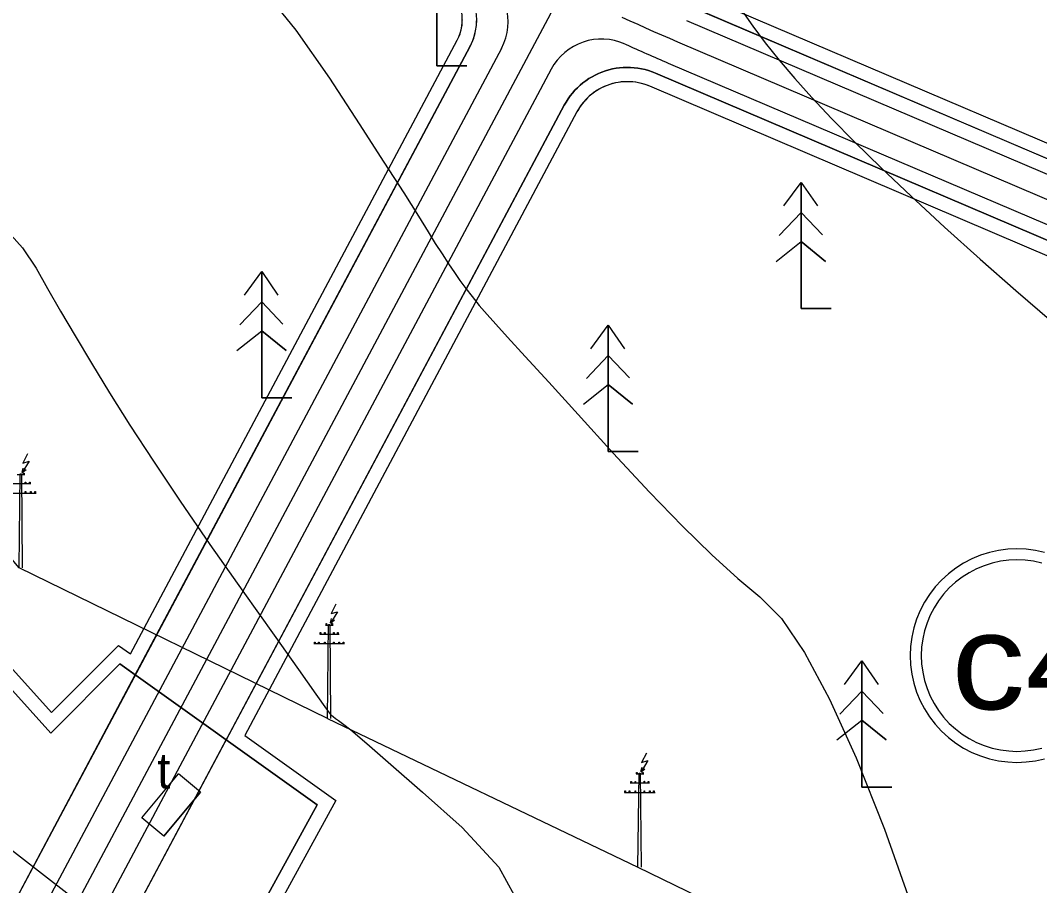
# Model space of a CAD drawing. Header units: metres. Extents: x 533049 to 537618, y 1849954 to 1852676.
# Drawn here: x 534696.7 to 534839.4, y 1851811.6 to 1851932.8 of the extents above; entities that cross this region are included whole.
import ezdxf

# ---------------------------------------------------------------- set-up
doc = ezdxf.new("R2010")
doc.units = ezdxf.units.M
doc.header["$LTSCALE"] = 2
for name, color, linetype, lineweight in [('11', 7, 'Continuous', 13), ('13', 7, 'Continuous', 13), ('20', 7, 'Continuous', 13), ('38', 7, 'Continuous', 13), ('52', 7, 'Continuous', 13), ('54', 7, 'Continuous', 13), ('55', 7, 'Continuous', 13), ('57', 7, 'Continuous', 13)]:
    doc.layers.add(name, color=color, linetype=linetype, lineweight=lineweight)

msp = doc.modelspace()

# ---------------------------------------------------------------- linework, layer by layer
at = {"linetype": 'Continuous', "lineweight": 13}
msp.add_lwpolyline([(534663.58, 1852131.84), (534571.52, 1852004.39), (534569.79, 1852002), (534585.19, 1851986.36), (534575.57, 1851975.13), (534599.1, 1851953.4), (534587.06, 1851941.36), (534618.6, 1851907.69), (534580.08, 1851872.11), (534598.55, 1851852.49), (534628.84, 1851881.17), (534650.59, 1851859.42), (534664.59, 1851873.42), (534701, 1851833), (534710.67, 1851842.67), (534738.28, 1851822.97), (534723.82, 1851796.6), (534746.73, 1851790.99), (534735.38, 1851758.28), (534762.52, 1851753.99), (534773.82, 1851796.15), (534825.47, 1851782.32), (534815.73, 1851745.98), (534862.36, 1851739.14)], dxfattribs=at)
msp.add_lwpolyline([(534735.38, 1851758.28), (534746.73, 1851790.99), (534723.82, 1851796.6), (534738.28, 1851822.97), (534710.67, 1851842.67), (534701, 1851833), (534664.59, 1851873.42), (534650.59, 1851859.42), (534628.84, 1851881.17), (534598.55, 1851852.49), (534613.07, 1851837.16), (534642.01, 1851806.61), (534670.06, 1851785.02), (534676.82, 1851780.99), (534706.02, 1851766.84)], close=True, dxfattribs=at)
at = {"layer": '11'}
for points in [[(534840.09, 1851858.28), (534838.82, 1851858.56), (534837.53, 1851858.73), (534836.22, 1851858.79), (534834.92, 1851858.73), (534833.63, 1851858.56), (534832.36, 1851858.28), (534831.11, 1851857.89), (534829.91, 1851857.39), (534828.75, 1851856.78), (534827.65, 1851856.08), (534826.62, 1851855.29), (534825.65, 1851854.41), (534824.77, 1851853.45), (534823.98, 1851852.41), (534823.28, 1851851.31), (534822.68, 1851850.16), (534822.18, 1851848.95), (534821.79, 1851847.71), (534821.5, 1851846.44), (534821.33, 1851845.14), (534821.28, 1851843.84), (534821.33, 1851842.54), (534821.5, 1851841.24), (534821.79, 1851839.97), (534822.18, 1851838.73), (534822.68, 1851837.52), (534823.28, 1851836.37), (534823.98, 1851835.27), (534824.77, 1851834.23), (534825.65, 1851833.27), (534826.62, 1851832.39), (534827.65, 1851831.59), (534828.75, 1851830.89), (534829.91, 1851830.29), (534831.11, 1851829.79), (534832.36, 1851829.4), (534833.63, 1851829.12), (534834.92, 1851828.95), (534836.22, 1851828.89), (534837.53, 1851828.95), (534838.82, 1851829.12), (534840.09, 1851829.4)], [(534839.69, 1851856.78), (534838.55, 1851857.04), (534837.39, 1851857.19), (534836.22, 1851857.24), (534835.06, 1851857.19), (534833.9, 1851857.04), (534832.76, 1851856.78), (534831.64, 1851856.43), (534830.56, 1851855.99), (534829.52, 1851855.45), (534828.54, 1851854.82), (534827.61, 1851854.11), (534826.75, 1851853.32), (534825.96, 1851852.45), (534825.25, 1851851.53), (534824.62, 1851850.54), (534824.08, 1851849.5), (534823.63, 1851848.42), (534823.28, 1851847.31), (534823.03, 1851846.17), (534822.87, 1851845.01), (534822.82, 1851843.84), (534822.87, 1851842.67), (534823.03, 1851841.51), (534823.28, 1851840.37), (534823.63, 1851839.26), (534824.08, 1851838.18), (534824.62, 1851837.14), (534825.25, 1851836.15), (534825.96, 1851835.23), (534826.75, 1851834.36), (534827.61, 1851833.57), (534828.54, 1851832.86), (534829.52, 1851832.23), (534830.56, 1851831.69), (534831.64, 1851831.25), (534832.76, 1851830.9), (534833.9, 1851830.64), (534835.06, 1851830.49), (534836.22, 1851830.44), (534837.39, 1851830.49), (534838.55, 1851830.64), (534839.69, 1851830.9)]]:
    msp.add_lwpolyline(points, dxfattribs=at)
at = {"layer": '13'}
for points in [[(534840.88, 1852069.34), (534783.84, 1851957.97), (534685.19, 1851772.78)], [(534780.93, 1851933.22), (534782.04, 1851932.71), (534783.14, 1851932.21), (534784.25, 1851931.72), (534785.36, 1851931.22), (534786.47, 1851930.74), (534787.58, 1851930.25), (534788.69, 1851929.78), (534865.98, 1851896.8)]]:
    msp.add_lwpolyline(points, dxfattribs=at)
at = {"layer": '20'}
for p, q in [((534739.71, 1851835.06), (534783.17, 1851814.23)), ((534713.75, 1851821.13), (534718.85, 1851827.3)), ((534721.93, 1851824.75), (534718.85, 1851827.3)), ((534721.93, 1851824.75), (534716.83, 1851818.58)), ((534716.83, 1851818.58), (534721.93, 1851824.75)), ((534716.83, 1851818.58), (534713.75, 1851821.13)), ((534783.17, 1851814.23), (534833.56, 1851789.8))]:
    msp.add_line(p, q, dxfattribs=at)
for points in [[(534741.15, 1852246.88), (534721.54, 1852216.28), (534663.58, 1852131.84), (534569.79, 1852002), (534585.19, 1851986.36), (534565.95, 1851963.9), (534673.07, 1851849.55), (534667.19, 1851843.13), (534692.3, 1851819.06), (534711, 1851804.62), (534723.82, 1851796.6), (534822.11, 1851772.54), (534865.39, 1851759.7), (534875.54, 1851777.35), (534912.93, 1851766.65), (534991.2, 1851758.3), (535028.59, 1851760.44), (535030.2, 1851744.39), (535045.15, 1851742.79), (535046.22, 1851760.44), (535104.99, 1851748.14), (535104.96, 1851747.93), (535141.4, 1851743.47)], [(534739.71, 1851835.06), (534696.56, 1851856.13), (534662.84, 1851896.23)]]:
    msp.add_lwpolyline(points, dxfattribs=at)
at = {"layer": '38'}
for points in [[(534868.78, 1851903.49), (534791.48, 1851936.47), (534791, 1851936.66), (534790.54, 1851936.89), (534790.1, 1851937.16), (534789.69, 1851937.46), (534789.3, 1851937.8), (534788.95, 1851938.17), (534788.62, 1851938.57), (534788.33, 1851938.99), (534788.08, 1851939.44), (534787.87, 1851939.91), (534787.7, 1851940.4), (534787.57, 1851940.89), (534787.49, 1851941.4), (534787.44, 1851941.91), (534787.44, 1851942.43), (534787.49, 1851942.94), (534787.58, 1851943.45), (534787.71, 1851943.94), (534787.88, 1851944.43), (534788.1, 1851944.89), (534842.41, 1852050.94)], [(534664.66, 1851876.32), (534701.08, 1851835.9), (534710.46, 1851845.28), (534712.13, 1851844.09), (534757.89, 1851930), (534758.12, 1851930.47), (534758.3, 1851930.96), (534758.44, 1851931.46), (534758.54, 1851931.97), (534758.59, 1851932.48), (534758.59, 1851933), (534758.56, 1851933.52), (534758.47, 1851934.04), (534758.35, 1851934.54), (534758.18, 1851935.03), (534757.96, 1851935.5), (534757.72, 1851935.94), (534757.44, 1851936.36), (534757.13, 1851936.76), (534756.78, 1851937.12), (534756.41, 1851937.46), (534756.01, 1851937.76), (534755.58, 1851938.03), (534602.46, 1852025.8)], [(534868.78, 1851903.49), (534791.48, 1851936.47)], [(534664.66, 1851876.32), (534701.08, 1851835.9), (534710.46, 1851845.28), (534712.13, 1851844.09), (534757.89, 1851930), (534757.98, 1851930.18), (534758.07, 1851930.35), (534758.14, 1851930.54), (534758.22, 1851930.72), (534758.28, 1851930.9), (534758.34, 1851931.09), (534758.4, 1851931.28), (534758.44, 1851931.47), (534758.48, 1851931.67), (534758.52, 1851931.86), (534758.55, 1851932.06), (534758.57, 1851932.25), (534758.59, 1851932.45), (534758.59, 1851932.65), (534758.6, 1851932.84)], [(534863.17, 1851890.11), (534784.83, 1851923.54), (534784.45, 1851923.69), (534784.06, 1851923.82), (534783.67, 1851923.93), (534783.27, 1851924.03), (534782.86, 1851924.1), (534782.46, 1851924.15), (534782.05, 1851924.17), (534781.64, 1851924.18), (534781.23, 1851924.17), (534780.82, 1851924.14), (534780.42, 1851924.08), (534780.01, 1851924.01), (534779.62, 1851923.91), (534779.22, 1851923.79), (534778.84, 1851923.66), (534778.46, 1851923.5), (534778.09, 1851923.33), (534777.73, 1851923.13), (534777.38, 1851922.92), (534777.04, 1851922.69), (534776.71, 1851922.44), (534776.4, 1851922.18), (534776.1, 1851921.9), (534775.81, 1851921.61), (534775.54, 1851921.3), (534775.29, 1851920.98), (534775.05, 1851920.65), (534774.83, 1851920.3), (534774.63, 1851919.94), (534728.14, 1851832.66), (534740.89, 1851823.57), (534726.83, 1851797.92)], [(534863.17, 1851890.11), (534784.83, 1851923.54), (534784.18, 1851923.79), (534783.5, 1851923.97), (534782.82, 1851924.1), (534782.12, 1851924.17), (534781.42, 1851924.18), (534780.73, 1851924.12), (534780.04, 1851924.01), (534779.36, 1851923.84), (534778.7, 1851923.6), (534778.07, 1851923.32), (534777.46, 1851922.97), (534776.88, 1851922.58), (534776.34, 1851922.13), (534775.85, 1851921.64), (534775.39, 1851921.11), (534774.98, 1851920.55), (534774.63, 1851919.94), (534728.14, 1851832.66), (534740.89, 1851823.57), (534726.83, 1851797.92)]]:
    msp.add_lwpolyline(points, dxfattribs=at)
at = {"layer": '52'}
for points in [[(534687.4, 1851793.41), (534712.82, 1851841.13), (534710.67, 1851842.67), (534701, 1851833), (534664.59, 1851873.42)], [(534703.87, 1851791.35), (534725.55, 1851832.05), (534738.28, 1851822.97), (534723.82, 1851796.6)]]:
    msp.add_lwpolyline(points, dxfattribs=at)
at = {"layer": '54'}
for p, q in [((534789.97, 1851932.76), (534867.23, 1851899.8)), ((534764.07, 1851928.84), (534692.19, 1851793.9)), ((534787.42, 1851926.79), (534864.72, 1851893.8)), ((534771.01, 1851925.92), (534697.84, 1851788.56))]:
    msp.add_line(p, q, dxfattribs=at)
for centre, radius, start, end in [((534757.01, 1851932.59), 8, 331.956, 60.1764), ((534778.08, 1851922.15), 8, 65.6457, 151.956), ((534906.43, 1852205.71), 303.25, 245.6457, 246.8932)]:
    msp.add_arc(centre, radius, start, end, dxfattribs=at)
at = {"layer": '55'}
for p, q in [((534790.3, 1851934.8), (534868.01, 1851901.64)), ((534759.66, 1851929.06), (534687.4, 1851793.41))]:
    msp.add_line(p, q, dxfattribs=at)
for points in [[(534868.01, 1851901.64), (534790.75, 1851934.6)], [(534664.59, 1851873.42), (534701, 1851833), (534710.67, 1851842.67), (534712.82, 1851841.13), (534759.66, 1851929.06), (534759.78, 1851929.29), (534759.89, 1851929.53), (534759.99, 1851929.77), (534760.09, 1851930.02), (534760.18, 1851930.27), (534760.26, 1851930.52), (534760.33, 1851930.77), (534760.39, 1851931.02), (534760.45, 1851931.28), (534760.49, 1851931.54), (534760.53, 1851931.8), (534760.56, 1851932.06), (534760.58, 1851932.32), (534760.59, 1851932.59), (534760.6, 1851932.85)], [(534703.87, 1851791.35), (534772.86, 1851920.88), (534773.12, 1851921.33), (534773.39, 1851921.76), (534773.69, 1851922.18), (534774.01, 1851922.58), (534774.34, 1851922.97), (534774.7, 1851923.33), (534775.07, 1851923.68), (534775.47, 1851924.01), (534775.88, 1851924.32), (534776.3, 1851924.61), (534776.74, 1851924.87), (534777.19, 1851925.11), (534777.65, 1851925.33), (534778.12, 1851925.53), (534778.61, 1851925.7), (534779.1, 1851925.84), (534779.6, 1851925.96), (534780.1, 1851926.06), (534780.61, 1851926.12), (534781.12, 1851926.17), (534781.63, 1851926.18), (534782.14, 1851926.17), (534782.65, 1851926.14), (534783.16, 1851926.07), (534783.66, 1851925.99), (534784.16, 1851925.87), (534784.65, 1851925.73), (534785.14, 1851925.57), (534785.62, 1851925.38), (534863.95, 1851891.96)], [(534863.95, 1851891.96), (534785.62, 1851925.38), (534785.14, 1851925.57), (534784.65, 1851925.73), (534784.16, 1851925.87), (534783.66, 1851925.99), (534783.16, 1851926.07), (534782.65, 1851926.14), (534782.14, 1851926.17), (534781.63, 1851926.18), (534781.12, 1851926.17), (534780.61, 1851926.12), (534780.1, 1851926.06), (534779.6, 1851925.96), (534779.1, 1851925.84), (534778.61, 1851925.7), (534778.12, 1851925.53), (534777.65, 1851925.33), (534777.19, 1851925.11), (534776.74, 1851924.87), (534776.3, 1851924.61), (534775.88, 1851924.32), (534775.47, 1851924.01), (534775.07, 1851923.68), (534774.7, 1851923.33), (534774.34, 1851922.97), (534774.01, 1851922.58), (534773.69, 1851922.18), (534773.39, 1851921.76), (534773.12, 1851921.33), (534772.86, 1851920.88), (534725.55, 1851832.05), (534738.28, 1851822.97), (534723.82, 1851796.6)], [(534687.4, 1851793.41), (534712.82, 1851841.13), (534710.67, 1851842.67), (534701, 1851833), (534664.59, 1851873.42)], [(534703.87, 1851791.35), (534725.55, 1851832.05), (534738.28, 1851822.97), (534723.82, 1851796.6)]]:
    msp.add_lwpolyline(points, dxfattribs=at)
msp.add_arc((534752.6, 1851932.82), 8, 331.956, 60.1764, dxfattribs=at)
at = {"layer": '57'}
for p, q in [((534755.01, 1851944.09), (534755.01, 1851926.42)), ((534755.01, 1851926.42), (534759.22, 1851926.42)), ((534806.01, 1851910.09), (534806.01, 1851892.42)), ((534802.95, 1851902.65), (534806.01, 1851905.85)), ((534808.99, 1851902.72), (534806.01, 1851905.85)), ((534802.53, 1851899.03), (534806.01, 1851901.81)), ((534809.42, 1851899.03), (534806.01, 1851901.81)), ((534730.51, 1851897.59), (534730.51, 1851879.92)), ((534727.45, 1851890.15), (534730.51, 1851893.35)), ((534733.49, 1851890.22), (534730.51, 1851893.35)), ((534806.01, 1851892.42), (534810.22, 1851892.42)), ((534727.03, 1851886.53), (534730.51, 1851889.31)), ((534733.92, 1851886.53), (534730.51, 1851889.31)), ((534779.01, 1851890.09), (534779.01, 1851872.42)), ((534775.95, 1851882.65), (534779.01, 1851885.85)), ((534781.99, 1851882.72), (534779.01, 1851885.85)), ((534775.53, 1851879.03), (534779.01, 1851881.81)), ((534782.42, 1851879.03), (534779.01, 1851881.81)), ((534730.51, 1851879.92), (534734.72, 1851879.92)), ((534779.01, 1851872.42), (534783.22, 1851872.42)), ((534696.28, 1851869.18), (534697.37, 1851869.18)), ((534696.98, 1851869.49), (534697.13, 1851870.1)), ((534695.47, 1851867.93), (534698.18, 1851867.93)), ((534694.66, 1851866.6), (534698.94, 1851866.6)), ((534740.13, 1851848.42), (534740.28, 1851849.03)), ((534739.44, 1851848.11), (534740.53, 1851848.11)), ((534738.63, 1851846.86), (534741.34, 1851846.86)), ((534737.81, 1851845.53), (534742.1, 1851845.53)), ((534814.51, 1851843.09), (534814.51, 1851825.42)), ((534811.45, 1851835.65), (534814.51, 1851838.85)), ((534817.49, 1851835.72), (534814.51, 1851838.85)), ((534739.71, 1851835.06), (534783.17, 1851814.23)), ((534811.03, 1851832.03), (534814.51, 1851834.81)), ((534817.92, 1851832.03), (534814.51, 1851834.81)), ((534783.59, 1851827.6), (534783.74, 1851828.21)), ((534713.75, 1851821.13), (534718.85, 1851827.3)), ((534721.93, 1851824.75), (534718.85, 1851827.3)), ((534782.9, 1851827.28), (534783.99, 1851827.28)), ((534721.93, 1851824.75), (534716.83, 1851818.58)), ((534716.83, 1851818.58), (534721.93, 1851824.75)), ((534781.28, 1851824.7), (534785.56, 1851824.7)), ((534782.09, 1851826.04), (534784.8, 1851826.04)), ((534814.51, 1851825.42), (534818.72, 1851825.42)), ((534716.83, 1851818.58), (534713.75, 1851821.13)), ((534783.17, 1851814.23), (534833.56, 1851789.8))]:
    msp.add_line(p, q, dxfattribs=at)
for points in [[(534741.15, 1852246.88), (534721.54, 1852216.28), (534663.58, 1852131.84), (534569.79, 1852002), (534585.19, 1851986.36), (534565.95, 1851963.9), (534673.07, 1851849.55), (534667.19, 1851843.13), (534692.3, 1851819.06), (534711, 1851804.62), (534723.82, 1851796.6), (534822.11, 1851772.54), (534865.39, 1851759.7), (534875.54, 1851777.35), (534912.93, 1851766.65), (534991.2, 1851758.3), (535028.59, 1851760.44), (535030.2, 1851744.39), (535045.15, 1851742.79), (535046.22, 1851760.44), (535104.99, 1851748.14), (535104.96, 1851747.93), (535141.4, 1851743.47)], [(534759.22, 1851926.42), (534755.01, 1851926.42), (534755.01, 1851944.09)], [(534730.27, 1851937.64), (534735.3, 1851931.4), (534739.98, 1851924.69), (534744.14, 1851918.28), (534747.61, 1851912.92), (534750.38, 1851908.62), (534752.45, 1851905.37), (534753.82, 1851903.17), (534754.81, 1851901.55), (534755.76, 1851900.06), (534756.64, 1851898.7), (534757.48, 1851897.45), (534758.26, 1851896.33), (534759.06, 1851895.24), (534759.96, 1851894.09), (534760.96, 1851892.87), (534762.06, 1851891.59), (534763.26, 1851890.25), (534764.92, 1851888.43), (534767.4, 1851885.72), (534770.69, 1851882.11), (534774.8, 1851877.6), (534779.72, 1851872.2), (534784.81, 1851866.72), (534789.4, 1851861.97), (534793.51, 1851857.95), (534797.13, 1851854.65), (534800.25, 1851852.09), (534803.26, 1851849.04), (534806.5, 1851844.26), (534809.99, 1851837.75), (534813.72, 1851829.52), (534817.69, 1851819.57), (534821.24, 1851809.53)], [(534797.72, 1851934.13), (534799.24, 1851931.95), (534800.98, 1851929.64), (534802.94, 1851927.2), (534805.12, 1851924.64), (534807.51, 1851921.95), (534810.26, 1851919.02), (534813.49, 1851915.75), (534817.21, 1851912.12), (534821.41, 1851908.14), (534826.1, 1851903.81), (534831.05, 1851899.34), (534836.05, 1851894.94), (534841.09, 1851890.61)], [(534803.59, 1851906.8), (534806.01, 1851910.09), (534808.28, 1851906.8)], [(534803.59, 1851906.8), (534806.01, 1851910.09), (534808.28, 1851906.8)], [(534810.22, 1851892.42), (534806.01, 1851892.42), (534806.01, 1851910.09)], [(534802.95, 1851902.65), (534806.01, 1851905.85), (534808.99, 1851902.72)], [(534694.23, 1851904.05), (534697.04, 1851900.9), (534698.96, 1851898.07), (534700.55, 1851895.23), (534702.37, 1851892.07), (534704.42, 1851888.59), (534706.7, 1851884.78), (534709.21, 1851880.64), (534712.06, 1851876.09), (534715.35, 1851871.04), (534719.08, 1851865.48), (534723.26, 1851859.41), (534727.87, 1851852.85), (534732.24, 1851846.7), (534735.64, 1851841.9), (534738.1, 1851838.45), (534739.6, 1851836.35), (534740.15, 1851835.6), (534740.27, 1851835.49), (534740.5, 1851835.31), (534740.84, 1851835.06), (534741.28, 1851834.75), (534741.83, 1851834.36), (534742.99, 1851833.45), (534745.23, 1851831.53), (534748.58, 1851828.62), (534753.02, 1851824.71), (534758.56, 1851819.8), (534763.7, 1851814.23), (534766.94, 1851808.33)], [(534802.53, 1851899.03), (534806.01, 1851901.81), (534809.42, 1851899.03)], [(534728.09, 1851894.3), (534730.51, 1851897.59), (534732.78, 1851894.3)], [(534728.09, 1851894.3), (534730.51, 1851897.59), (534732.78, 1851894.3)], [(534734.72, 1851879.92), (534730.51, 1851879.92), (534730.51, 1851897.59)], [(534739.71, 1851835.06), (534696.56, 1851856.13), (534662.84, 1851896.23)], [(534727.45, 1851890.15), (534730.51, 1851893.35), (534733.49, 1851890.22)], [(534727.03, 1851886.53), (534730.51, 1851889.31), (534733.92, 1851886.53)], [(534776.59, 1851886.8), (534779.01, 1851890.09), (534781.28, 1851886.8)], [(534776.59, 1851886.8), (534779.01, 1851890.09), (534781.28, 1851886.8)], [(534783.22, 1851872.42), (534779.01, 1851872.42), (534779.01, 1851890.09)], [(534775.95, 1851882.65), (534779.01, 1851885.85), (534781.99, 1851882.72)], [(534775.53, 1851879.03), (534779.01, 1851881.81), (534782.42, 1851879.03)], [(534697.75, 1851872.09), (534697.06, 1851870.8), (534697.96, 1851871.06), (534696.98, 1851869.46), (534697.53, 1851869.9)], [(534696.56, 1851856.13), (534696.71, 1851869.28), (534696.88, 1851869.28), (534696.99, 1851856.13)], [(534740.9, 1851851.02), (534740.22, 1851849.73), (534741.11, 1851849.99), (534740.13, 1851848.38), (534740.69, 1851848.83)], [(534739.71, 1851835.06), (534739.87, 1851848.21), (534740.04, 1851848.21), (534740.15, 1851835.06)], [(534812.09, 1851839.8), (534814.51, 1851843.09), (534816.78, 1851839.8)], [(534812.09, 1851839.8), (534814.51, 1851843.09), (534816.78, 1851839.8)], [(534818.72, 1851825.42), (534814.51, 1851825.42), (534814.51, 1851843.09)], [(534811.45, 1851835.65), (534814.51, 1851838.85), (534817.49, 1851835.72)], [(534811.03, 1851832.03), (534814.51, 1851834.81), (534817.92, 1851832.03)], [(534784.36, 1851830.2), (534783.68, 1851828.9), (534784.57, 1851829.17), (534783.6, 1851827.56), (534784.15, 1851828)], [(534783.17, 1851814.23), (534783.33, 1851827.39), (534783.5, 1851827.39), (534783.61, 1851814.23)]]:
    msp.add_lwpolyline(points, dxfattribs=at)
for points in [[(534697.19, 1851869.19), (534697.19, 1851869.39), (534697.27, 1851869.39), (534697.27, 1851869.19)], [(534697.4, 1851867.94), (534697.4, 1851868.14), (534697.49, 1851868.14), (534697.49, 1851867.94)], [(534697.99, 1851867.93), (534697.99, 1851868.13), (534698.08, 1851868.13), (534698.08, 1851867.93)], [(534697.4, 1851866.61), (534697.4, 1851866.81), (534697.49, 1851866.81), (534697.49, 1851866.61)], [(534698.15, 1851866.61), (534698.15, 1851866.81), (534698.24, 1851866.81), (534698.24, 1851866.61)], [(534698.74, 1851866.6), (534698.74, 1851866.8), (534698.83, 1851866.8), (534698.83, 1851866.6)], [(534739.51, 1851848.12), (534739.51, 1851848.32), (534739.6, 1851848.32), (534739.6, 1851848.12)], [(534740.34, 1851848.12), (534740.34, 1851848.32), (534740.43, 1851848.32), (534740.43, 1851848.12)], [(534738.71, 1851846.86), (534738.71, 1851847.06), (534738.79, 1851847.06), (534738.79, 1851846.86)], [(534739.3, 1851846.86), (534739.3, 1851847.06), (534739.38, 1851847.06), (534739.38, 1851846.86)], [(534740.55, 1851846.87), (534740.55, 1851847.07), (534740.64, 1851847.07), (534740.64, 1851846.87)], [(534741.14, 1851846.86), (534741.14, 1851847.06), (534741.23, 1851847.06), (534741.23, 1851846.86)], [(534737.89, 1851845.53), (534737.89, 1851845.73), (534737.98, 1851845.73), (534737.98, 1851845.53)], [(534738.48, 1851845.53), (534738.48, 1851845.73), (534738.57, 1851845.73), (534738.57, 1851845.53)], [(534739.3, 1851845.53), (534739.3, 1851845.73), (534739.38, 1851845.73), (534739.38, 1851845.53)], [(534740.55, 1851845.54), (534740.55, 1851845.74), (534740.64, 1851845.74), (534740.64, 1851845.54)], [(534741.31, 1851845.54), (534741.31, 1851845.74), (534741.4, 1851845.74), (534741.4, 1851845.54)], [(534741.9, 1851845.53), (534741.9, 1851845.73), (534741.99, 1851845.73), (534741.99, 1851845.53)], [(534782.17, 1851826.03), (534782.17, 1851826.23), (534782.26, 1851826.23), (534782.26, 1851826.03)], [(534782.76, 1851826.03), (534782.76, 1851826.23), (534782.85, 1851826.23), (534782.85, 1851826.03)], [(534782.97, 1851827.29), (534782.97, 1851827.49), (534783.06, 1851827.49), (534783.06, 1851827.29)], [(534783.8, 1851827.29), (534783.8, 1851827.49), (534783.89, 1851827.49), (534783.89, 1851827.29)], [(534784.02, 1851826.05), (534784.02, 1851826.25), (534784.1, 1851826.25), (534784.1, 1851826.05)], [(534784.61, 1851826.03), (534784.61, 1851826.23), (534784.69, 1851826.23), (534784.69, 1851826.03)], [(534781.35, 1851824.7), (534781.35, 1851824.9), (534781.44, 1851824.9), (534781.44, 1851824.7)], [(534781.94, 1851824.7), (534781.94, 1851824.9), (534782.03, 1851824.9), (534782.03, 1851824.7)], [(534782.76, 1851824.7), (534782.76, 1851824.9), (534782.85, 1851824.9), (534782.85, 1851824.7)], [(534784.02, 1851824.71), (534784.02, 1851824.91), (534784.1, 1851824.91), (534784.1, 1851824.71)], [(534784.77, 1851824.71), (534784.77, 1851824.91), (534784.86, 1851824.91), (534784.86, 1851824.71)], [(534785.36, 1851824.7), (534785.36, 1851824.9), (534785.45, 1851824.9), (534785.45, 1851824.7)]]:
    msp.add_lwpolyline(points, close=True, dxfattribs=at)

# ---------------------------------------------------------------- texts
at = {"layer": '11', "width": 1.15}
msp.add_text('c4', height=13.44, dxfattribs=at).set_placement((534827.04, 1851836.33))
at = {"layer": '20'}
msp.add_text('t', height=5, dxfattribs=at).set_placement((534715.88, 1851825.23))
at = {"layer": '57'}
msp.add_text('t', height=5, dxfattribs=at).set_placement((534715.88, 1851825.23))

doc.saveas('drawing.dxf')
